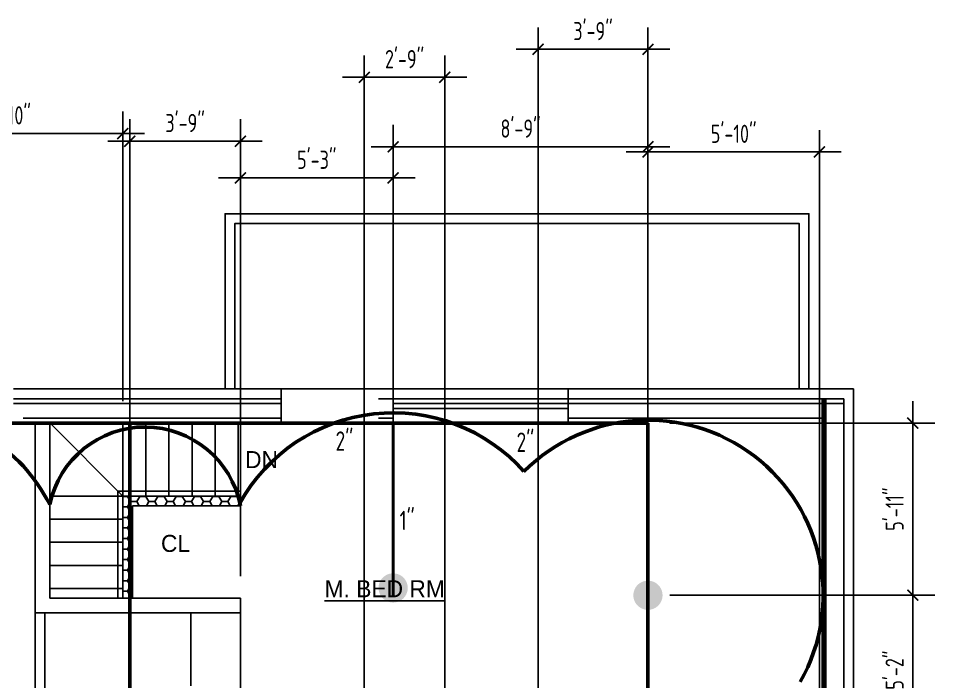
# Model space of a CAD drawing. Header units: inches. Extents: x -7743 to 108965, y 7770 to 27313.
# Drawn here: x 107951.8 to 108328.4, y 8483.1 to 8755.8 of the extents above; entities that cross this region are included whole.
import ezdxf

# ---------------------------------------------------------------- set-up
doc = ezdxf.new("R2010")
doc.units = ezdxf.units.IN
doc.header["$LTSCALE"] = 192
doc.header["$MEASUREMENT"] = 0
doc.layers.get('0').update_dxf_attribs({"linetype": 'CONTINUOUS'})
doc.layers.get('DEFPOINTS').update_dxf_attribs({"linetype": 'CONTINUOUS'})
for name, color, linetype in [('1DOORS', 1, 'CONTINUOUS'), ('1SAN', 2, 'CONTINUOUS'), ('1wall', 7, 'CONTINUOUS'), ('A-DOOR', 2, 'CONTINUOUS'), ('LIGHT', 2, 'CONTINUOUS'), ('MPFIXTURE', 3, 'CONTINUOUS')]:
    doc.layers.add(name, color=color, linetype=linetype)
doc.styles.add('AT7', font='ARCHTITL.SHX', dxfattribs={"height": 7})
doc.styles.get("Standard").update_dxf_attribs({"font": 'architxt.shx', "width": 0.85})
doc.dimstyles.new('DIM96', dxfattribs={"dimscale": 96, "dimtxt": 0.078125, "dimasz": 0.046875, "dimexe": 0.09375, "dimexo": 0.09375, "dimgap": 0.03125, "dimtad": 1, "dimdec": 0, "dimzin": 3, "dimdsep": 46, "dimlunit": 4, "dimtxsty": 'Standard', "dimblk1": 'ARCHTICK', "dimblk2": 'ARCHTICK', "dimsah": 1, "dimcen": 0, "dimdle": 0.09375, "dimadec": 0, "dimazin": 0, "dimtfac": 1, "dimtdec": 0, "dimtix": 1, "dimtmove": 2, "dimatfit": 3, "dimfxl": 1, "dimfrac": 2, "dimtolj": 1, "dimtzin": 1, "dimarcsym": 0})

# ---------------------------------------------------------------- blocks, each defined once
blk = doc.blocks.new('_ARCHTICK')
at = {"color": 0, "linetype": 'ByBlock', "const_width": 0.15}
blk.add_lwpolyline([(-0.5, -0.5), (0.5, 0.5)], dxfattribs=at)
blk = doc.blocks.new('*D188')
at = {"layer": 'DEFPOINTS', "color": 0, "linetype": 'Continuous', "lineweight": 200, "transparency": 16777216}
for p in [(108210.56, 8703.01), (108105.83, 8521.67), (108210.56, 8521.66)]:
    blk.add_point(p, dxfattribs=at)
at = {"layer": 'LIGHT', "color": 0, "linetype": 'Continuous', "lineweight": -2, "transparency": 16777216}
for p, q in [((108105.83, 8530.67), (108105.83, 8712.01)), ((108210.56, 8530.66), (108210.56, 8712.01)), ((108096.83, 8703.01), (108219.56, 8703.01))]:
    blk.add_line(p, q, dxfattribs=at)
at = {"layer": 'LIGHT', "color": 0, "linetype": 'Continuous', "lineweight": -2, "transparency": 16777216, "xscale": 4.5, "yscale": 4.5, "zscale": 4.5, "rotation": 180}
blk.add_blockref('_ARCHTICK', (108105.83, 8703.01), dxfattribs=at)
at = {"layer": 'LIGHT', "color": 0, "linetype": 'Continuous', "lineweight": -2, "transparency": 16777216, "xscale": 4.5, "yscale": 4.5, "zscale": 4.5}
blk.add_blockref('_ARCHTICK', (108210.56, 8703.01), dxfattribs=at)
at = {"layer": 'LIGHT', "color": 0, "linetype": 'Continuous', "lineweight": 40, "transparency": 16777216, "insert": (108158.2, 8710.48), "char_height": 7.5, "attachment_point": 5}
blk.add_mtext('\\A1;8\'-9"', dxfattribs=at)
blk = doc.blocks.new('*D197')
at = {"layer": 'DEFPOINTS', "color": 0, "linetype": 'Continuous', "lineweight": 200, "transparency": 16777216}
for p in [(108043.04, 8690.2), (108105.83, 8521.67), (108043.04, 8517.46)]:
    blk.add_point(p, dxfattribs=at)
at = {"layer": 'LIGHT', "color": 0, "linetype": 'Continuous', "lineweight": -2, "transparency": 16777216}
for p, q in [((108043.04, 8526.46), (108043.04, 8699.2)), ((108105.83, 8530.67), (108105.83, 8699.2)), ((108114.83, 8690.2), (108034.04, 8690.2))]:
    blk.add_line(p, q, dxfattribs=at)
at = {"layer": 'LIGHT', "color": 0, "linetype": 'Continuous', "lineweight": -2, "transparency": 16777216, "xscale": 4.5, "yscale": 4.5, "zscale": 4.5, "rotation": 180}
blk.add_blockref('_ARCHTICK', (108043.04, 8690.2), dxfattribs=at)
at = {"layer": 'LIGHT', "color": 0, "linetype": 'Continuous', "lineweight": -2, "transparency": 16777216, "xscale": 4.5, "yscale": 4.5, "zscale": 4.5}
blk.add_blockref('_ARCHTICK', (108105.83, 8690.2), dxfattribs=at)
at = {"layer": 'LIGHT', "color": 0, "linetype": 'Continuous', "lineweight": 40, "transparency": 16777216, "insert": (108074.44, 8697.66), "char_height": 7.5, "attachment_point": 5}
blk.add_mtext('\\A1;5\'-3"', dxfattribs=at)
blk = doc.blocks.new('*D200')
at = {"layer": 'DEFPOINTS', "color": 0, "linetype": 'Continuous', "lineweight": 200, "transparency": 16777216}
for p in [(107994.68, 8708.46), (107900.6, 8589.46), (107994.68, 8589.47)]:
    blk.add_point(p, dxfattribs=at)
at = {"layer": 'LIGHT', "color": 0, "linetype": 'Continuous', "lineweight": -2, "transparency": 16777216}
for p, q in [((107900.6, 8598.46), (107900.6, 8717.46)), ((107994.68, 8598.47), (107994.68, 8717.46)), ((107891.6, 8708.46), (108003.68, 8708.46))]:
    blk.add_line(p, q, dxfattribs=at)
at = {"layer": 'LIGHT', "color": 0, "linetype": 'Continuous', "lineweight": -2, "transparency": 16777216, "xscale": 4.5, "yscale": 4.5, "zscale": 4.5, "rotation": 180}
blk.add_blockref('_ARCHTICK', (107900.6, 8708.46), dxfattribs=at)
at = {"layer": 'LIGHT', "color": 0, "linetype": 'Continuous', "lineweight": -2, "transparency": 16777216, "xscale": 4.5, "yscale": 4.5, "zscale": 4.5}
blk.add_blockref('_ARCHTICK', (107994.68, 8708.46), dxfattribs=at)
at = {"layer": 'LIGHT', "color": 0, "linetype": 'Continuous', "lineweight": 40, "transparency": 16777216, "insert": (107947.64, 8715.93), "char_height": 7.5, "attachment_point": 5}
blk.add_mtext('\\A1;7\'-10"', dxfattribs=at)
blk = doc.blocks.new('*D201')
at = {"layer": 'DEFPOINTS', "color": 0, "linetype": 'Continuous', "lineweight": 200, "transparency": 16777216}
for p in [(108210.56, 8589.46), (108319.41, 8589.46), (108210.56, 8518.66)]:
    blk.add_point(p, dxfattribs=at)
at = {"layer": 'LIGHT', "color": 0, "linetype": 'Continuous', "lineweight": -2, "transparency": 16777216}
for p, q in [((108319.41, 8509.66), (108319.41, 8598.46)), ((108219.56, 8589.46), (108328.41, 8589.46)), ((108219.56, 8518.66), (108328.41, 8518.66))]:
    blk.add_line(p, q, dxfattribs=at)
at = {"layer": 'LIGHT', "color": 0, "linetype": 'Continuous', "lineweight": -2, "transparency": 16777216, "xscale": 4.5, "yscale": 4.5, "zscale": 4.5}
for p, rotation in [((108319.41, 8589.46), 90), ((108319.41, 8518.66), 270)]:
    blk.add_blockref('_ARCHTICK', p, dxfattribs=dict(at, rotation=rotation))
at = {"layer": 'LIGHT', "color": 0, "linetype": 'Continuous', "lineweight": 40, "transparency": 16777216, "insert": (108311.95, 8554.06), "char_height": 7.5, "attachment_point": 5, "rotation": 90}
blk.add_mtext('\\A1;5\'-11"', dxfattribs=at)
blk = doc.blocks.new('*D203')
at = {"layer": 'DEFPOINTS', "color": 0, "linetype": 'Continuous', "lineweight": 200, "transparency": 16777216}
for p in [(108043.04, 8705.3), (108043.04, 8517.46), (107997.59, 8345.83)]:
    blk.add_point(p, dxfattribs=at)
at = {"layer": 'LIGHT', "color": 0, "linetype": 'Continuous', "lineweight": -2, "transparency": 16777216}
for p, q in [((107997.59, 8354.83), (107997.59, 8714.3)), ((108043.04, 8526.46), (108043.04, 8714.3)), ((107988.59, 8705.3), (108052.04, 8705.3))]:
    blk.add_line(p, q, dxfattribs=at)
at = {"layer": 'LIGHT', "color": 0, "linetype": 'Continuous', "lineweight": -2, "transparency": 16777216, "xscale": 4.5, "yscale": 4.5, "zscale": 4.5, "rotation": 180}
blk.add_blockref('_ARCHTICK', (107997.59, 8705.3), dxfattribs=at)
at = {"layer": 'LIGHT', "color": 0, "linetype": 'Continuous', "lineweight": -2, "transparency": 16777216, "xscale": 4.5, "yscale": 4.5, "zscale": 4.5}
blk.add_blockref('_ARCHTICK', (108043.04, 8705.3), dxfattribs=at)
at = {"layer": 'LIGHT', "color": 0, "linetype": 'Continuous', "lineweight": 40, "transparency": 16777216, "insert": (108020.32, 8712.77), "char_height": 7.5, "attachment_point": 5}
blk.add_mtext('\\A1;3\'-9"', dxfattribs=at)
blk = doc.blocks.new('*D205')
at = {"layer": 'DEFPOINTS', "color": 0, "linetype": 'Continuous', "lineweight": 200, "transparency": 16777216}
for p in [(108093.98, 8731.57), (108093.98, 8375.97), (108127.05, 8375.97)]:
    blk.add_point(p, dxfattribs=at)
at = {"layer": 'LIGHT', "color": 0, "linetype": 'Continuous', "lineweight": -2, "transparency": 16777216}
for p, q in [((108093.98, 8384.97), (108093.98, 8740.57)), ((108127.05, 8384.97), (108127.05, 8740.57)), ((108136.05, 8731.57), (108084.98, 8731.57))]:
    blk.add_line(p, q, dxfattribs=at)
at = {"layer": 'LIGHT', "color": 0, "linetype": 'Continuous', "lineweight": -2, "transparency": 16777216, "xscale": 4.5, "yscale": 4.5, "zscale": 4.5, "rotation": 180}
blk.add_blockref('_ARCHTICK', (108093.98, 8731.57), dxfattribs=at)
at = {"layer": 'LIGHT', "color": 0, "linetype": 'Continuous', "lineweight": -2, "transparency": 16777216, "xscale": 4.5, "yscale": 4.5, "zscale": 4.5}
blk.add_blockref('_ARCHTICK', (108127.05, 8731.57), dxfattribs=at)
at = {"layer": 'LIGHT', "color": 0, "linetype": 'Continuous', "lineweight": 40, "transparency": 16777216, "insert": (108110.52, 8739.03), "char_height": 7.5, "attachment_point": 5}
blk.add_mtext('\\A1;2\'-9"', dxfattribs=at)
blk = doc.blocks.new('*D206')
at = {"layer": 'DEFPOINTS', "color": 0, "linetype": 'Continuous', "lineweight": 40, "transparency": 16777216}
for p in [(107701.51, 8589.46), (107997.59, 8589.46), (107997.59, 8345.83)]:
    blk.add_point(p, dxfattribs=at)
at = {"layer": 'LIGHT', "color": 0, "linetype": 'Continuous', "lineweight": -2, "transparency": 16777216}
for p, q in [((107701.51, 8336.83), (107701.51, 8598.46)), ((107988.59, 8589.46), (107692.51, 8589.46)), ((107988.59, 8345.83), (107692.51, 8345.83))]:
    blk.add_line(p, q, dxfattribs=at)
at = {"layer": 'LIGHT', "color": 0, "linetype": 'Continuous', "lineweight": -2, "transparency": 16777216, "xscale": 4.5, "yscale": 4.5, "zscale": 4.5}
for p, rotation in [((107701.51, 8589.46), 90), ((107701.51, 8345.83), 270)]:
    blk.add_blockref('_ARCHTICK', p, dxfattribs=dict(at, rotation=rotation))
at = {"layer": 'LIGHT', "color": 0, "linetype": 'Continuous', "lineweight": 40, "transparency": 16777216, "insert": (107694.05, 8467.65), "char_height": 7.5, "attachment_point": 5, "rotation": 90}
blk.add_mtext('\\A1;20\'-4"', dxfattribs=at)
blk = doc.blocks.new('*D216')
at = {"layer": 'DEFPOINTS', "color": 0, "linetype": 'Continuous', "lineweight": 200, "transparency": 16777216}
for p in [(108281.04, 8700.87), (108210.56, 8518.66), (108281.04, 8518.66)]:
    blk.add_point(p, dxfattribs=at)
at = {"layer": 'LIGHT', "color": 0, "linetype": 'Continuous', "lineweight": -2, "transparency": 16777216}
for p, q in [((108210.56, 8527.66), (108210.56, 8709.87)), ((108281.04, 8527.66), (108281.04, 8709.87)), ((108201.56, 8700.87), (108290.04, 8700.87))]:
    blk.add_line(p, q, dxfattribs=at)
at = {"layer": 'LIGHT', "color": 0, "linetype": 'Continuous', "lineweight": -2, "transparency": 16777216, "xscale": 4.5, "yscale": 4.5, "zscale": 4.5, "rotation": 180}
blk.add_blockref('_ARCHTICK', (108210.56, 8700.87), dxfattribs=at)
at = {"layer": 'LIGHT', "color": 0, "linetype": 'Continuous', "lineweight": -2, "transparency": 16777216, "xscale": 4.5, "yscale": 4.5, "zscale": 4.5}
blk.add_blockref('_ARCHTICK', (108281.04, 8700.87), dxfattribs=at)
at = {"layer": 'LIGHT', "color": 0, "linetype": 'Continuous', "lineweight": 40, "transparency": 16777216, "insert": (108245.8, 8708.34), "char_height": 7.5, "attachment_point": 5}
blk.add_mtext('\\A1;5\'-10"', dxfattribs=at)
blk = doc.blocks.new('*D217')
at = {"layer": 'DEFPOINTS', "color": 0, "linetype": 'Continuous', "lineweight": 40, "transparency": 16777216}
for p in [(108210.56, 8518.66), (108319.41, 8518.66), (108210.56, 8457.07)]:
    blk.add_point(p, dxfattribs=at)
at = {"layer": 'LIGHT', "color": 0, "linetype": 'Continuous', "lineweight": -2, "transparency": 16777216}
for p, q in [((108319.41, 8448.07), (108319.41, 8527.66)), ((108219.56, 8518.66), (108328.41, 8518.66)), ((108219.56, 8457.07), (108328.41, 8457.07))]:
    blk.add_line(p, q, dxfattribs=at)
at = {"layer": 'LIGHT', "color": 0, "linetype": 'Continuous', "lineweight": -2, "transparency": 16777216, "xscale": 4.5, "yscale": 4.5, "zscale": 4.5}
for p, rotation in [((108319.41, 8518.66), 90), ((108319.41, 8457.07), 270)]:
    blk.add_blockref('_ARCHTICK', p, dxfattribs=dict(at, rotation=rotation))
at = {"layer": 'LIGHT', "color": 0, "linetype": 'Continuous', "lineweight": 40, "transparency": 16777216, "insert": (108311.95, 8487.87), "char_height": 7.5, "attachment_point": 5, "rotation": 90}
blk.add_mtext('\\A1;5\'-2"', dxfattribs=at)
blk = doc.blocks.new('*D222')
at = {"layer": 'DEFPOINTS', "color": 0, "linetype": 'Continuous', "lineweight": 40, "transparency": 16777216}
for p in [(108210.56, 8743.1), (108165.42, 8457.07), (108210.56, 8457.07)]:
    blk.add_point(p, dxfattribs=at)
at = {"layer": 'LIGHT', "color": 0, "linetype": 'Continuous', "lineweight": -2, "transparency": 16777216}
for p, q in [((108165.42, 8466.07), (108165.42, 8752.1)), ((108210.56, 8466.07), (108210.56, 8752.1)), ((108156.42, 8743.1), (108219.56, 8743.1))]:
    blk.add_line(p, q, dxfattribs=at)
at = {"layer": 'LIGHT', "color": 0, "linetype": 'Continuous', "lineweight": -2, "transparency": 16777216, "xscale": 4.5, "yscale": 4.5, "zscale": 4.5, "rotation": 180}
blk.add_blockref('_ARCHTICK', (108165.42, 8743.1), dxfattribs=at)
at = {"layer": 'LIGHT', "color": 0, "linetype": 'Continuous', "lineweight": -2, "transparency": 16777216, "xscale": 4.5, "yscale": 4.5, "zscale": 4.5}
blk.add_blockref('_ARCHTICK', (108210.56, 8743.1), dxfattribs=at)
at = {"layer": 'LIGHT', "color": 0, "linetype": 'Continuous', "lineweight": 40, "transparency": 16777216, "insert": (108187.99, 8750.56), "char_height": 7.5, "attachment_point": 5}
blk.add_mtext('\\A1;3\'-9"', dxfattribs=at)

msp = doc.modelspace()

# ---------------------------------------------------------------- hatches: boundary and pattern name
at = {"layer": 'LIGHT', "linetype": 'Continuous', "ltscale": 48}
h = msp.add_hatch(dxfattribs=at)
h.set_pattern_fill('HONEY,_O', color=1, scale=20)
h.set_pattern_definition([(0, (-43663.3238, 40099.9424), (3.75, 2.1650635), [2.5, -5]), (120, (-43663.3238, 40099.9424), (-3.749999992, 2.165063514), [2.5, -5]), (60, (-43663.3238, 40099.9424), (8e-09, 4.330127014), [-5, 2.5])])
h.paths.add_polyline_path([(108043.04, 8559.46), (107994.68, 8559.46), (107994.68, 8517.46), (107998.68, 8517.46), (107998.68, 8555.46), (108043.04, 8555.46)])

# ---------------------------------------------------------------- linework, layer by layer
at = {"layer": '1DOORS'}
for p, q in [((108099.83, 8603.46), (108059.83, 8603.46)), ((108177.83, 8603.46), (108105.83, 8603.46)), ((108059.83, 8599.46), (107949.77, 8599.46)), ((108177.83, 8599.46), (108105.83, 8599.46)), ((108291.04, 8599.46), (108177.83, 8599.46)), ((108291.04, 8067.46), (108291.04, 8599.46)), ((108059.83, 8597.46), (107949.77, 8597.46)), ((108177.83, 8597.46), (108105.83, 8597.46)), ((108177.83, 8595.46), (108105.83, 8595.46)), ((108291.04, 8597.46), (108177.83, 8597.46)), ((108059.83, 8591.46), (107953.77, 8591.46)), ((108283.04, 8591.46), (108177.83, 8591.46)), ((107953.77, 8589.46), (107900.6, 8589.46)), ((108099.83, 8589.46), (108059.83, 8589.46)), ((108177.83, 8589.46), (108105.83, 8589.46))]:
    msp.add_line(p, q, dxfattribs=at)
at = {"layer": '1DOORS', "color": 1, "lineweight": 100}
msp.add_line((108283.04, 8067.46), (108283.04, 8599.46), dxfattribs=at)
at = {"layer": '1SAN', "color": 1}
for points in [[(108276.73, 8603.46), (108276.73, 8675.46), (108036.73, 8675.46), (108036.73, 8603.46)], [(108272.73, 8603.46), (108272.73, 8671.46), (108040.73, 8671.46), (108040.73, 8603.46)]]:
    msp.add_lwpolyline(points, dxfattribs=at)
at = {"layer": '1wall'}
for p, q in [((108059.83, 8603.46), (107949.77, 8603.46)), ((108059.83, 8603.46), (108049.95, 8603.46)), ((108059.83, 8589.46), (108059.83, 8603.46)), ((108105.83, 8603.46), (108099.83, 8603.46)), ((108105.83, 8603.46), (108105.83, 8589.46)), ((108105.83, 8589.46), (108105.83, 8603.46)), ((108295.04, 8603.46), (108177.83, 8603.46)), ((108177.83, 8603.46), (108177.83, 8589.46)), ((108177.83, 8603.46), (108177.83, 8589.46)), ((108177.83, 8589.46), (108177.83, 8603.46)), ((108295.04, 8063.46), (108295.04, 8603.46)), ((108059.83, 8589.46), (107953.77, 8589.46)), ((107958.68, 8455), (107958.68, 8589.47)), ((107964.68, 8517.46), (107964.68, 8589.47)), ((108059.83, 8589.46), (108049.95, 8589.46)), ((108105.83, 8589.46), (108099.83, 8589.46)), ((108210.56, 8589.46), (108177.83, 8589.46)), ((108281.04, 8462.97), (108281.04, 8589.46)), ((107994.68, 8559.46), (108043.04, 8559.46)), ((107994.68, 8559.46), (107994.68, 8517.46)), ((108043.04, 8555.46), (108043.04, 8559.46)), ((107998.68, 8517.46), (107998.68, 8555.46)), ((107998.68, 8555.46), (108043.04, 8555.46)), ((108043.04, 8517.46), (107964.68, 8517.46)), ((108043.04, 8388.55), (108043.04, 8517.46)), ((108043.04, 8511.46), (107958.68, 8511.46)), ((107962.68, 8455), (107962.68, 8511.46)), ((108022.71, 8511.44), (107962.68, 8511.44)), ((108022.71, 8511.44), (108022.71, 8481.44))]:
    msp.add_line(p, q, dxfattribs=at)
at = {"layer": 'A-DOOR'}
for p, q in [((108059.83, 8599.46), (108049.95, 8599.46)), ((108105.83, 8599.46), (108099.83, 8599.46)), ((108059.83, 8591.46), (108049.95, 8591.46)), ((108105.83, 8591.46), (108099.83, 8591.46))]:
    msp.add_line(p, q, dxfattribs=at)
at = {"layer": 'LIGHT', "color": 98, "linetype": 'Continuous', "lineweight": 50}
for p, q in [((108210.56, 8589.46), (107900.6, 8589.46)), ((107997.59, 8138.43), (107997.59, 8589.46)), ((108210.56, 8589.46), (108210.56, 8462.97))]:
    msp.add_line(p, q, dxfattribs=at)
at = {"layer": 'LIGHT', "linetype": 'Continuous', "ltscale": 48}
for p, q in [((107994.68, 8559.46), (107964.68, 8589.47)), ((107994.68, 8559.46), (107994.68, 8589.47)), ((108004.18, 8559.46), (108004.18, 8589.47)), ((108013.68, 8559.46), (108013.68, 8589.47)), ((108023.18, 8559.46), (108023.18, 8589.47)), ((108032.68, 8559.46), (108032.68, 8589.47)), ((108042.18, 8559.46), (108042.18, 8589.47)), ((107994.68, 8559.46), (107964.68, 8559.46)), ((107994.68, 8559.46), (108043.04, 8559.46)), ((107994.68, 8549.96), (107964.68, 8549.96)), ((107994.68, 8540.46), (107964.68, 8540.46)), ((107994.68, 8530.96), (107964.68, 8530.96)), ((107994.68, 8521.46), (107964.68, 8521.46))]:
    msp.add_line(p, q, dxfattribs=at)
at = {"layer": 'LIGHT', "color": 98, "linetype": 'Continuous', "lineweight": 40}
msp.add_line((108105.83, 8589.46), (108105.83, 8518.67), dxfattribs=at)
at = {"layer": 'LIGHT', "color": 1, "linetype": 'Continuous', "ltscale": 48}
for p, q in [((107992.68, 8517.46), (107992.68, 8561.46)), ((107992.68, 8561.46), (108043.04, 8561.46)), ((108043.04, 8559.46), (108043.04, 8561.46))]:
    msp.add_line(p, q, dxfattribs=at)
at = {"layer": 'LIGHT', "color": 6, "linetype": 'Continuous', "lineweight": 35, "const_width": 6}
for points in [[(108102.83, 8521.67, 1), (108108.83, 8521.67, 1)], [(108207.56, 8518.66, 1), (108213.56, 8518.66, 1)]]:
    msp.add_lwpolyline(points, format="xyb", close=True, dxfattribs=at)
at = {"layer": 'LIGHT', "color": 159, "linetype": 'Continuous', "lineweight": 50, "true_color": 0x22346e}
for centre, radius, start, end in [((107900.6, 8523.17), 72, 27.1216, 210), ((108105.83, 8521.67), 72, 41.6709, 151.0553), ((108003.81, 8547.86), 39.96, 10.9663, 168.2572), ((108210.56, 8518.66), 72, 330.4377, 135.0411)]:
    msp.add_arc(centre, radius, start, end, dxfattribs=at)

# ---------------------------------------------------------------- texts
at = {"layer": 'LIGHT', "color": 251, "linetype": 'Continuous', "lineweight": 40, "true_color": 0x636466, "width": 0.85}
for s, p in [('2"', (108082.17, 8578.03)), ('2"', (108156.55, 8577.57)), ('1"', (108108.48, 8545.4))]:
    msp.add_text(s, height=8, dxfattribs=at).set_placement(p)
at = {"layer": 'LIGHT', "linetype": 'Continuous', "ltscale": 48, "style": 'AT7'}
msp.add_text('%%UM. BED RM', height=7, rotation=0, dxfattribs=at).set_placement((108077.66, 8517.82))
at = {"layer": 'MPFIXTURE', "style": 'AT7'}
for s, p in [('DN', (108044.98, 8570.93)), ('CL', (108010.4, 8536.48))]:
    msp.add_text(s, height=7, rotation=360, dxfattribs=at).set_placement(p)

# ---------------------------------------------------------------- dimensions: what is measured, and where the dimension line sits
at = {"layer": 'LIGHT', "color": 27, "linetype": 'Continuous', "lineweight": 40}
for base, p1, p2, picture, middle in [((108210.56, 8743.1), (108165.42, 8457.07), (108210.56, 8457.07), '*D222', (108187.99, 8750.56)), ((108093.98, 8731.57), (108127.05, 8375.97), (108093.98, 8375.97), '*D205', (108110.52, 8739.03)), ((107994.68, 8708.46), (107900.6, 8589.46), (107994.68, 8589.47), '*D200', (107947.64, 8715.93)), ((108043.04, 8705.3), (107997.59, 8345.83), (108043.04, 8517.46), '*D203', (108020.32, 8712.77)), ((108210.56, 8703.01), (108105.83, 8521.67), (108210.56, 8521.66), '*D188', (108158.2, 8710.48)), ((108281.04, 8700.87), (108210.56, 8518.66), (108281.04, 8518.66), '*D216', (108245.8, 8708.34)), ((108043.04, 8690.2), (108105.83, 8521.67), (108043.04, 8517.46), '*D197', (108074.44, 8697.66))]:
    dim = msp.add_linear_dim(base=base, p1=p1, p2=p2, dimstyle='DIM96', dxfattribs=at)
    dim.commit()
    dim.dimension.update_dxf_attribs({"geometry": picture, "text_midpoint": middle})
for base, p1, p2, picture, middle in [((107701.51, 8589.46), (107997.59, 8345.83), (107997.59, 8589.46), '*D206', (107694.05, 8467.65)), ((108319.41, 8589.46), (108210.56, 8518.66), (108210.56, 8589.46), '*D201', (108311.95, 8554.06)), ((108319.41, 8518.66), (108210.56, 8457.07), (108210.56, 8518.66), '*D217', (108311.95, 8487.87))]:
    dim = msp.add_linear_dim(base=base, p1=p1, p2=p2, angle=90, dimstyle='DIM96', dxfattribs=at)
    dim.commit()
    dim.dimension.update_dxf_attribs({"geometry": picture, "text_midpoint": middle})

doc.saveas('drawing.dxf')
